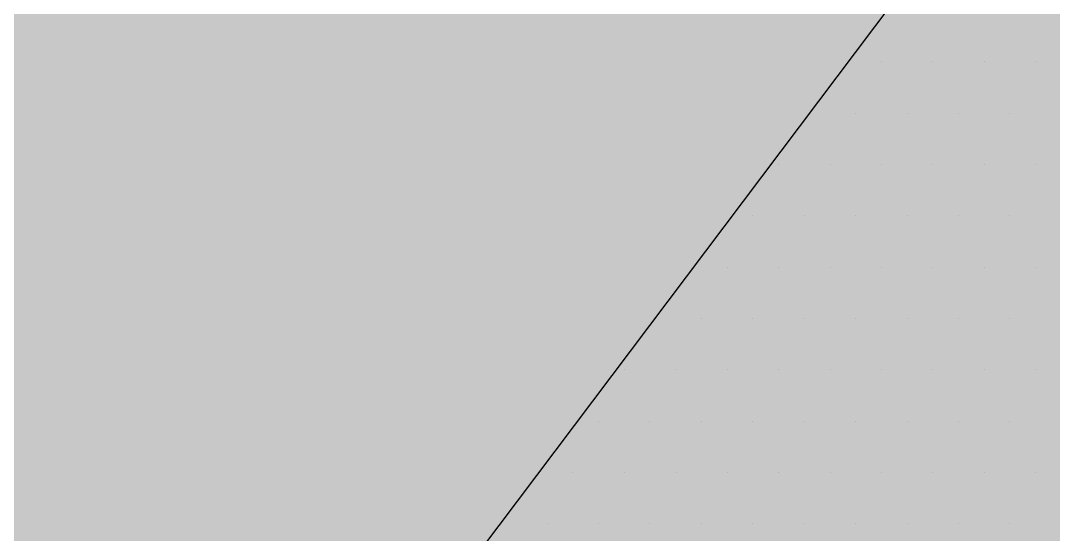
# Paper-space layout 'Layout1' of a CAD drawing. Extents: x -43 to 2298, y -18 to 768.
# Drawn here: x 743.734 to 744.84, y 384.675 to 385.226 of the extents above; entities that cross this region are included whole.
import ezdxf

# ---------------------------------------------------------------- set-up
doc = ezdxf.new("R2010")
doc.units = 0
doc.header["$LTSCALE"] = 2
doc.linetypes.add('CACHEX2', pattern=[0.75, 0.5, -0.25])
doc.layers.add('CARTOUCHE', color=7, linetype='Continuous')
doc.layers.add('LOGO', color=7, linetype='Continuous')

# ---------------------------------------------------------------- blocks, each defined once
blk = doc.blocks.new('A$C715108E3')
at = {"layer": 'LOGO', "color": 131}
for p, q in [((4.965, -7.7349), (4.965, -7.7349)), ((5.0242, -7.7349), (5.0242, -7.7349)), ((5.1164, -7.7349), (5.1164, -7.7349)), ((5.208, -7.7349), (5.208, -7.7349)), ((5.2993, -7.7349), (5.2993, -7.7349)), ((4.8958, -7.8275), (4.8958, -7.8275)), ((4.9788, -7.8275), (4.9788, -7.8275)), ((5.0705, -7.8275), (5.0705, -7.8275)), ((5.1621, -7.8275), (5.1621, -7.8275)), ((5.2538, -7.8275), (5.2538, -7.8275)), ((4.827, -7.919), (4.827, -7.919)), ((4.8413, -7.919), (4.8413, -7.919)), ((4.9329, -7.919), (4.9329, -7.919)), ((5.0242, -7.919), (5.0242, -7.919)), ((5.1164, -7.919), (5.1164, -7.919)), ((5.208, -7.919), (5.208, -7.919)), ((5.2993, -7.919), (5.2993, -7.919)), ((4.7579, -8.0102), (4.7579, -8.0102)), ((4.7952, -8.0102), (4.7952, -8.0102)), ((4.8868, -8.0102), (4.8868, -8.0102)), ((4.9788, -8.0102), (4.9788, -8.0102)), ((5.0705, -8.0102), (5.0705, -8.0102)), ((5.1621, -8.0102), (5.1621, -8.0102)), ((5.2538, -8.0102), (5.2538, -8.0102)), ((4.6887, -8.1026), (4.6887, -8.1026)), ((4.7492, -8.1026), (4.7492, -8.1026)), ((4.8413, -8.1026), (4.8413, -8.1026)), ((4.9329, -8.1026), (4.9329, -8.1026)), ((5.0242, -8.1026), (5.0242, -8.1026)), ((5.1164, -8.1026), (5.1164, -8.1026)), ((5.208, -8.1026), (5.208, -8.1026)), ((5.2993, -8.1026), (5.2993, -8.1026)), ((4.6197, -8.1941), (4.6197, -8.1941)), ((4.7035, -8.1941), (4.7035, -8.1941)), ((4.7952, -8.1941), (4.7952, -8.1941)), ((4.8868, -8.1941), (4.8868, -8.1941)), ((4.9788, -8.1941), (4.9788, -8.1941)), ((5.0705, -8.1941), (5.0705, -8.1941)), ((5.1621, -8.1941), (5.1621, -8.1941)), ((5.2538, -8.1941), (5.2538, -8.1941)), ((4.5506, -8.2855), (4.5506, -8.2855)), ((4.5659, -8.2855), (4.5659, -8.2855)), ((4.658, -8.2855), (4.658, -8.2855)), ((4.7492, -8.2855), (4.7492, -8.2855)), ((4.8413, -8.2855), (4.8413, -8.2855)), ((4.9329, -8.2855), (4.9329, -8.2855)), ((5.0242, -8.2855), (5.0242, -8.2855)), ((5.1164, -8.2855), (5.1164, -8.2855)), ((5.208, -8.2855), (5.208, -8.2855)), ((5.2993, -8.2855), (5.2993, -8.2855)), ((4.4814, -8.3777), (4.4814, -8.3777)), ((4.5202, -8.3777), (4.5202, -8.3777)), ((4.6115, -8.3777), (4.6115, -8.3777)), ((4.7035, -8.3777), (4.7035, -8.3777)), ((4.7952, -8.3777), (4.7952, -8.3777)), ((4.8868, -8.3777), (4.8868, -8.3777)), ((4.9788, -8.3777), (4.9788, -8.3777)), ((5.0705, -8.3777), (5.0705, -8.3777)), ((5.1621, -8.3777), (5.1621, -8.3777)), ((5.2538, -8.3777), (5.2538, -8.3777)), ((4.4125, -8.4692), (4.4125, -8.4692)), ((4.4739, -8.4692), (4.4739, -8.4692)), ((4.5659, -8.4692), (4.5659, -8.4692)), ((4.658, -8.4692), (4.658, -8.4692)), ((4.7492, -8.4692), (4.7492, -8.4692)), ((4.8413, -8.4692), (4.8413, -8.4692)), ((4.9329, -8.4692), (4.9329, -8.4692)), ((5.0242, -8.4692), (5.0242, -8.4692)), ((5.1164, -8.4692), (5.1164, -8.4692)), ((5.208, -8.4692), (5.208, -8.4692)), ((5.2993, -8.4692), (5.2993, -8.4692)), ((4.3433, -8.5607), (4.3433, -8.5607)), ((4.4282, -8.5607), (4.4282, -8.5607)), ((4.5202, -8.5607), (4.5202, -8.5607)), ((4.6115, -8.5607), (4.6115, -8.5607)), ((4.7035, -8.5607), (4.7035, -8.5607)), ((4.7952, -8.5607), (4.7952, -8.5607)), ((4.8868, -8.5607), (4.8868, -8.5607)), ((4.9788, -8.5607), (4.9788, -8.5607)), ((5.0705, -8.5607), (5.0705, -8.5607)), ((5.1621, -8.5607), (5.1621, -8.5607)), ((5.2538, -8.5607), (5.2538, -8.5607))]:
    blk.add_line(p, q, dxfattribs=at)
blk.add_lwpolyline([(0.2166, -18.8242), (-0.4061, -17.3082), (1.2857, -17.5115), (0.9202, -16.4826), (-0.461, -13.5406), (1.4536, -13.7453), (4.032, -19.4344), (5.206, -17.903), (3.3935, -13.9486), (6.3293, -14.2803), (6.4311, -12.6478), (3.5725, -12.29), (6.1505, -8.6671), (5.6155, -6.8715), (1.6586, -12.1279), (-1.9407, -12.0256)], dxfattribs=at)
blk = doc.blocks.new('A$C581E6685')
at = {"layer": 'LOGO', "color": 32, "linetype": 'CACHEX2', "ltscale": 1.5}
blk.add_ellipse((-38.0538, 23.8138), major_axis=(-19.0311, -3.534), ratio=0.590567, dxfattribs=at)
at = {"layer": 'LOGO', "color": 32}
blk.add_ellipse((-37.6144, 23.8499), major_axis=(-13.5768, -4.2839), ratio=0.791971, dxfattribs=at)
at = {"layer": 'CARTOUCHE'}
blk.add_blockref('A$C715108E3', (-31.6739, 36.3189), dxfattribs=at)
blk = doc.blocks.new('miniLogo')
at = {"layer": 'CARTOUCHE', "true_color": 0xffffff}
h = blk.add_hatch(color=7, dxfattribs=at)
h.dxf.hatch_style = 1
edge = h.paths.add_edge_path()
edge.add_spline(control_points=[(960.7415, 27.4251), (960.7415, 16.5339), (960.7415, 5.6427), (960.7415, 1.8027), (964.5815, 1.8027), (1010.1208, 1.8027), (1055.66, 1.8027), (1059.5, 1.8027), (1059.5, 5.6427), (1059.5, 16.5339), (1059.5, 27.4251), (1059.5, 31.2651), (1055.66, 31.2651), (1010.1208, 31.2651), (964.5815, 31.2651), (960.7415, 31.2651), (960.7415, 27.4251)], knot_values=[0, 0, 0, 1, 1, 2.570796, 2.570796, 3.570796, 3.570796, 5.141593, 5.141593, 6.141593, 6.141593, 7.712389, 7.712389, 8.712389, 8.712389, 10.283185, 10.283185, 10.283185], weights=[1, 1, 1, 0.707107, 1, 1, 1, 0.707107, 1, 1, 1, 0.707107, 1, 1, 1, 0.707107, 1], degree=2, periodic=0)
at = {"layer": 'CARTOUCHE'}
blk.add_rational_spline([(960.7415, 27.4251), (960.7415, 16.5339), (960.7415, 5.6427), (960.7415, 1.8027), (964.5815, 1.8027), (1010.1208, 1.8027), (1055.66, 1.8027), (1059.5, 1.8027), (1059.5, 5.6427), (1059.5, 16.5339), (1059.5, 27.4251), (1059.5, 31.2651), (1055.66, 31.2651), (1010.1208, 31.2651), (964.5815, 31.2651), (960.7415, 31.2651), (960.7415, 27.4251)], [1, 1, 1, 0.707106781187, 1, 1, 1, 0.707106781187, 1, 1, 1, 0.707106781187, 1, 1, 1, 0.707106781187, 1], degree=2, knots=[0, 0, 0, 1, 1, 2.570796, 2.570796, 3.570796, 3.570796, 5.141593, 5.141593, 6.141593, 6.141593, 7.712389, 7.712389, 8.712389, 8.712389, 10.283185, 10.283185, 10.283185], dxfattribs=at)
at = {"layer": 'CARTOUCHE', "xscale": 0.6, "yscale": 0.6, "zscale": 0.6}
blk.add_blockref('A$C581E6685', (998.0122, 3.1833), dxfattribs=at)

psp = doc.layouts.get("Layout1")

# ---------------------------------------------------------------- block references
at = {"layer": 'CARTOUCHE'}
psp.add_blockref('miniLogo', (-237.3663, 364.8484), dxfattribs=at)

doc.saveas('drawing.dxf')
